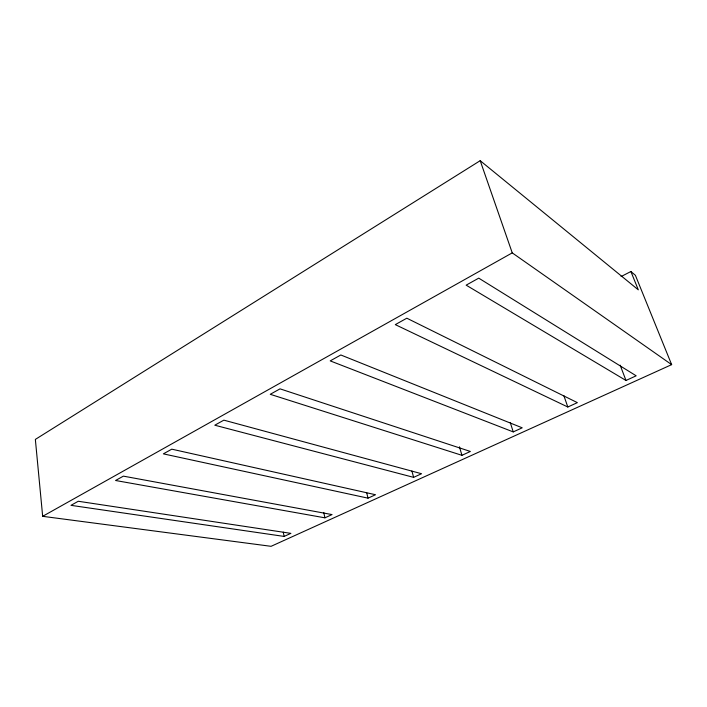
<?xml version="1.0" encoding="UTF-8"?>
<svg xmlns="http://www.w3.org/2000/svg" width="707" height="707" viewBox="0 0 707 707"><rect width="100%" height="100%" fill="white"/><g stroke="black" fill="none" stroke-linecap="round" stroke-linejoin="round"><path stroke-width="1.06" d="M630.891 271.515L638.297 289.826L480.194 160.683L35.35 439.409L42.667 516.322L271.073 546.317L671.65 364.635L635.39 275.306L630.891 271.515L621.091 276.561M42.667 516.322L512.248 252.876L671.65 364.635M284.134 536.427L290.869 533.361L78.274 501.263L70.965 505.337L284.134 536.427L283.268 532.132M324.92 517.824L332.034 514.581L123.38 476.138L115.541 480.495L324.92 517.824L323.735 512.451M368.011 498.161L375.532 494.732L171.774 449.166L163.361 453.859L368.011 498.161L366.73 492.885M413.613 477.358L421.566 473.734L223.854 420.152L214.787 425.207L413.613 477.358L411.916 471.012M461.936 455.317L470.376 451.464L280.034 388.85L270.242 394.303L461.936 455.317L459.462 446.833M513.238 431.906L522.217 427.815L340.827 354.976L330.213 360.888L513.238 431.906L510.242 422.494M567.818 407.011L577.372 402.645L406.825 318.203L395.293 324.628L567.818 407.011L563.859 395.646M625.987 380.472L636.176 375.815L478.736 278.143L466.152 285.151L625.987 380.472L620.154 365.166M480.194 160.683L512.248 252.876"/></g></svg>
